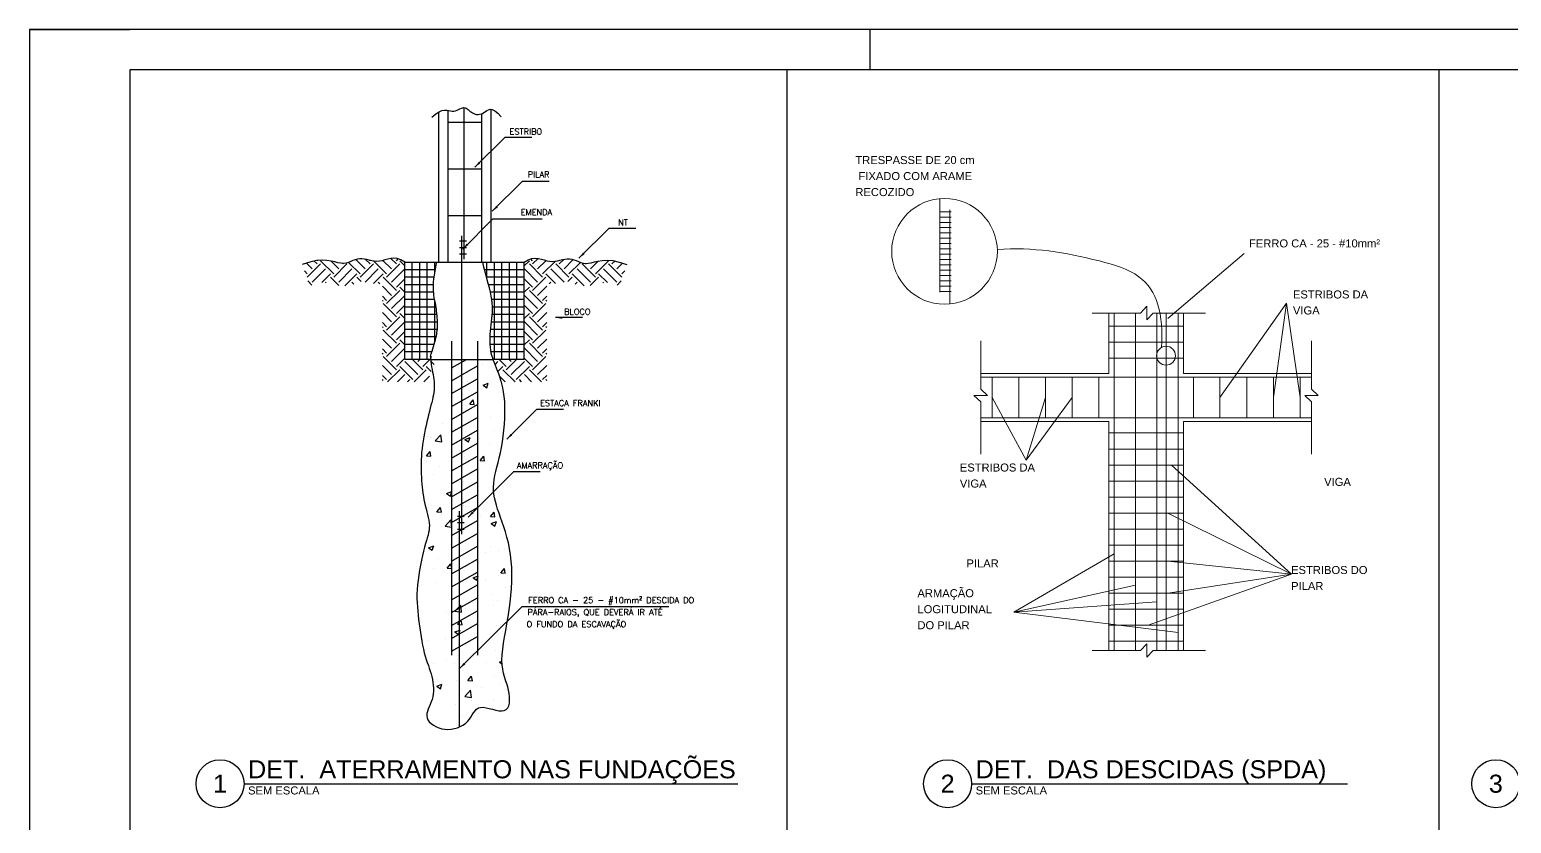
# Paper-space layout '6-EDA-DET-GER0-05_R01' of a CAD drawing. Extents: x 324 to 1165, y -59 to 535.
# Drawn here: x 324.5 to 694.8, y 336.6 to 534.9 of the extents above; entities that cross this region are included whole.
import ezdxf
from ezdxf.enums import TextEntityAlignment as Align

# ---------------------------------------------------------------- set-up
doc = ezdxf.new("R2010")
doc.units = 0
doc.header["$LTSCALE"] = 0.1
doc.layers.get('0').update_dxf_attribs({"linetype": 'CONTINUOUS'})
doc.layers.add('12', color=7, linetype='CONTINUOUS', lineweight=0)
for name, color, linetype in [('A-02', 2, 'CONTINUOUS'), ('C01', 1, 'CONTINUOUS'), ('C02', 2, 'CONTINUOUS'), ('C03', 3, 'CONTINUOUS'), ('C04', 4, 'CONTINUOUS'), ('C06', 6, 'CONTINUOUS'), ('T-16', 2, 'CONTINUOUS'), ('Títulos', 2, 'CONTINUOUS')]:
    doc.layers.add(name, color=color, linetype=linetype)
doc.styles.add('simplex', font='simplex_.ttf')
doc.styles.get("Standard").update_dxf_attribs({"font": 'ARIALUNI.TTF'})
doc.styles.add('TXT', font='arial.ttf')

# ---------------------------------------------------------------- blocks, each defined once
blk = doc.blocks.new('*U83')
blk.add_line((0.6, 0), (9.99, 0))
blk.add_circle((0, 0), 0.6)
at = {"color": 1}
for tag, height, p in [('NOMEDES', 0.45, (0.7, 0)), ('ESCDES', 0.2, (0.7, -0.329))]:
    blk.add_attdef(tag, text='', height=height, dxfattribs=at).set_placement(p, align=Align.BOTTOM_LEFT)
blk.add_attdef('NUMDES', text='', height=0.45, dxfattribs=at).set_placement((0, 0), align=Align.MIDDLE_CENTER)
blk = doc.blocks.new('*X75')
at = {"color": 0}
for p, q in [((5612.7, 3117.43), (5613.07, 3117.38)), ((5620.62, 3116.26), (5620.62, 3116.26)), ((5626.55, 3115.28), (5626.55, 3115.28)), ((5613.97, 3113.63), (5613.97, 3113.63)), ((5618.98, 3114.29), (5618.98, 3114.29)), ((5622.64, 3110.75), (5622.64, 3110.75)), ((5625.26, 3113.32), (5625.26, 3113.32)), ((5621.29, 3107.4), (5621.29, 3107.4)), ((5623.1, 3108.33), (5623.1, 3108.33)), ((5626.77, 3109.77), (5628.17, 3110.31)), ((5626.77, 3109.77), (5627.76, 3109.1)), ((5627.76, 3109.09), (5628.17, 3110.3)), ((5613.71, 3106.4), (5613.71, 3106.4)), ((5621.23, 3104.31), (5621.23, 3104.31)), ((5622.4, 3104.09), (5622.4, 3104.09)), ((5623.21, 3104.69), (5624.18, 3105.84)), ((5623.21, 3104.69), (5624.41, 3104.59)), ((5624.41, 3104.58), (5624.18, 3105.83)), ((5632.5, 3105.37), (5632.5, 3105.37)), ((5616.03, 3099.51), (5616.03, 3099.51)), ((5628.66, 3101.17), (5628.66, 3101.17)), ((5611.89, 3096.02), (5611.89, 3096.02)), ((5612.74, 3095.88), (5612.74, 3095.88)), ((5613.94, 3094.86), (5615.5, 3096.48)), ((5613.94, 3094.86), (5615.72, 3094.58)), ((5615.73, 3094.58), (5615.5, 3096.48)), ((5619.2, 3098.11), (5619.2, 3098.11)), ((5621.9, 3095.27), (5623.3, 3095.8)), ((5621.9, 3095.27), (5622.89, 3094.6)), ((5622.15, 3097.43), (5622.15, 3097.43)), ((5622.9, 3094.59), (5623.3, 3095.8)), ((5623.42, 3095.43), (5623.42, 3095.43)), ((5629.88, 3097.66), (5629.88, 3097.66)), ((5632.26, 3098.71), (5632.26, 3098.71)), ((5610.77, 3091.62), (5610.77, 3091.62)), ((5611.64, 3090.9), (5612.61, 3092.05)), ((5611.64, 3090.9), (5612.84, 3090.8)), ((5612.84, 3090.79), (5612.61, 3092.05)), ((5620.41, 3092.38), (5620.41, 3092.38)), ((5623.4, 3093.28), (5623.4, 3093.28)), ((5625.99, 3089.65), (5626.95, 3090.8)), ((5628.4, 3093.94), (5628.4, 3093.94)), ((5611.64, 3089.37), (5611.64, 3089.37)), ((5615.22, 3087.95), (5615.22, 3087.95)), ((5621.91, 3090.77), (5621.91, 3090.77)), ((5625.2, 3087.99), (5625.2, 3087.99)), ((5625.9, 3087.49), (5625.9, 3087.49)), ((5625.99, 3089.65), (5627.18, 3089.54)), ((5627.19, 3089.54), (5626.95, 3090.79)), ((5613.54, 3085.99), (5613.54, 3085.99)), ((5618.14, 3085.39), (5618.14, 3085.39)), ((5621.67, 3084.12), (5621.67, 3084.12)), ((5623.14, 3086.05), (5623.14, 3086.05)), ((5611.4, 3082.71), (5611.4, 3082.71)), ((5617.03, 3080.76), (5618.43, 3081.3)), ((5617.03, 3080.76), (5618.03, 3080.09)), ((5618.03, 3080.09), (5618.44, 3081.3)), ((5621.18, 3078.99), (5621.18, 3078.99)), ((5625.46, 3079.16), (5625.46, 3079.16)), ((5611.33, 3077.73), (5611.33, 3077.73)), ((5612.87, 3077.51), (5612.87, 3077.51)), ((5614.42, 3075.86), (5615.38, 3077.01)), ((5614.42, 3075.86), (5615.61, 3075.75)), ((5615.62, 3075.75), (5615.38, 3077)), ((5615.54, 3075.04), (5615.54, 3075.04)), ((5617.88, 3078.16), (5617.88, 3078.16)), ((5621.42, 3077.46), (5621.42, 3077.46)), ((5622, 3077.27), (5622, 3077.27)), ((5628.76, 3074.6), (5629.73, 3075.75)), ((5629.96, 3074.49), (5629.73, 3075.75)), ((5616.6, 3072.07), (5618.15, 3073.69)), ((5616.6, 3072.07), (5618.37, 3071.79)), ((5618.38, 3071.79), (5618.16, 3073.69)), ((5620.19, 3071.27), (5620.19, 3071.27)), ((5626.22, 3074.59), (5626.22, 3074.59)), ((5628.76, 3074.6), (5629.96, 3074.5)), ((5628.97, 3072.71), (5630.37, 3073.25)), ((5628.97, 3072.71), (5629.97, 3072.04)), ((5629.97, 3072.04), (5630.37, 3073.24)), ((5631.28, 3072.08), (5631.28, 3072.08)), ((5612.62, 3070.28), (5612.62, 3070.28)), ((5618.03, 3067.11), (5618.03, 3067.11)), ((5620.35, 3067.06), (5620.35, 3067.06)), ((5621.18, 3070.8), (5621.18, 3070.8)), ((5632.01, 3069.06), (5632.01, 3069.06)), ((5612.17, 3066.26), (5613.57, 3066.8)), ((5612.17, 3066.26), (5613.16, 3065.59)), ((5613.16, 3065.59), (5613.57, 3066.79)), ((5614.93, 3063.39), (5614.93, 3063.39)), ((5620.94, 3064.14), (5620.94, 3064.14)), ((5627.56, 3065.05), (5627.56, 3065.05)), ((5628.7, 3066.66), (5628.7, 3066.66)), ((5631.04, 3065.42), (5631.04, 3065.42)), ((5632.57, 3065.71), (5632.57, 3065.71)), ((5610.67, 3062.73), (5610.67, 3062.73)), ((5613.48, 3060.66), (5613.48, 3060.66)), ((5617.19, 3060.81), (5618.16, 3061.96)), ((5617.19, 3060.81), (5618.39, 3060.71)), ((5618.39, 3060.7), (5618.16, 3061.96)), ((5625.14, 3062.66), (5625.14, 3062.66)), ((5631.54, 3059.56), (5632.5, 3060.71)), ((5631.54, 3059.56), (5632.73, 3059.45)), ((5632.74, 3059.45), (5632.5, 3060.7)), ((5609.67, 3055.5), (5609.67, 3055.5)), ((5610.43, 3056.08), (5610.43, 3056.08)), ((5614.13, 3056.89), (5614.13, 3056.89)), ((5620.69, 3057.49), (5620.69, 3057.49)), ((5622.3, 3057.16), (5622.3, 3057.16)), ((5624.1, 3058.21), (5625.5, 3058.75)), ((5624.1, 3058.21), (5625.1, 3057.54)), ((5624.81, 3056.44), (5624.81, 3056.44)), ((5625.1, 3057.53), (5625.51, 3058.74)), ((5627.31, 3057.82), (5627.31, 3057.82)), ((5630.8, 3058.77), (5630.8, 3058.77)), ((5632.78, 3055.67), (5632.78, 3055.67)), ((5609.45, 3051.66), (5609.45, 3051.66)), ((5618.35, 3054.2), (5618.35, 3054.2)), ((5621.12, 3053.66), (5621.12, 3053.66)), ((5629.02, 3053.75), (5629.02, 3053.75)), ((5630.55, 3052.11), (5630.55, 3052.11)), ((5610.18, 3049.42), (5610.18, 3049.42)), ((5617.04, 3049.27), (5617.04, 3049.27)), ((5619.25, 3049.27), (5620.8, 3050.9)), ((5619.25, 3049.27), (5621.03, 3049)), ((5620.45, 3050.83), (5620.45, 3050.83)), ((5621.03, 3048.99), (5620.81, 3050.89)), ((5622.05, 3049.93), (5622.05, 3049.93)), ((5629.62, 3050.93), (5629.62, 3050.93)), ((5610.15, 3046.72), (5610.15, 3046.72)), ((5619.24, 3043.71), (5620.64, 3044.24)), ((5619.24, 3043.71), (5620.23, 3043.03)), ((5619.97, 3045.77), (5620.93, 3046.92)), ((5619.97, 3045.77), (5621.16, 3045.67)), ((5620.21, 3044.17), (5620.21, 3044.17)), ((5620.24, 3043.03), (5620.64, 3044.24)), ((5620.83, 3046.27), (5620.83, 3046.27)), ((5621.17, 3045.66), (5620.93, 3046.91)), ((5630.31, 3045.45), (5630.31, 3045.45)), ((5631.5, 3045.82), (5631.5, 3045.82)), ((5631.95, 3043.73), (5631.95, 3043.73)), ((5611.78, 3041.38), (5611.78, 3041.38)), ((5616.79, 3042.04), (5616.79, 3042.04)), ((5620.29, 3041.73), (5620.29, 3041.73)), ((5624.36, 3043.04), (5624.36, 3043.04)), ((5613.42, 3035.34), (5613.42, 3035.34)), ((5616.93, 3036.05), (5616.93, 3036.05)), ((5619.97, 3037.51), (5619.97, 3037.51)), ((5625.08, 3037.34), (5625.08, 3037.34)), ((5627.61, 3035.6), (5627.61, 3035.6)), ((5630.07, 3038.79), (5630.07, 3038.79)), ((5631.18, 3035.65), (5631.85, 3035.91)), ((5631.18, 3035.65), (5631.89, 3035.17)), ((5631.73, 3036.81), (5631.73, 3036.81)), ((5619.1, 3035.15), (5619.1, 3035.15)), ((5621.15, 3033.36), (5621.15, 3033.36)), ((5622.74, 3030.73), (5623.71, 3031.87)), ((5623.94, 3030.62), (5623.71, 3031.87)), ((5629.82, 3032.13), (5629.82, 3032.13)), ((5631.83, 3032.91), (5631.83, 3032.91)), ((5614.37, 3029.2), (5615.77, 3029.74)), ((5614.37, 3029.2), (5615.37, 3028.53)), ((5615.37, 3028.53), (5615.77, 3029.74)), ((5619.72, 3030.85), (5619.72, 3030.85)), ((5621.06, 3028.34), (5621.06, 3028.34)), ((5621.9, 3026.48), (5623.46, 3028.1)), ((5622.74, 3030.73), (5623.94, 3030.62)), ((5623.68, 3026.2), (5623.46, 3028.1)), ((5626.47, 3028.93), (5626.47, 3028.93)), ((5631.48, 3029.59), (5631.48, 3029.59)), ((5632.72, 3030.34), (5632.72, 3030.34)), ((5613.84, 3027.26), (5613.84, 3027.26)), ((5619.48, 3024.2), (5619.48, 3024.2)), ((5621.9, 3026.48), (5623.68, 3026.2)), ((5623.63, 3025.43), (5623.63, 3025.43)), ((5629.58, 3025.48), (5629.58, 3025.48)), ((5621.21, 3021.04), (5621.21, 3021.04))]:
    blk.add_line(p, q, dxfattribs=at)
blk = doc.blocks.new('*X76')
at = {"color": 0}
for p, q in [((5637.83, 3141.74), (5639.18, 3143.09)), ((5640.06, 3143.09), (5639.6, 3143.55)), ((5640.06, 3142.21), (5641.55, 3143.69)), ((5641.39, 3140.88), (5643.67, 3143.16)), ((5642.71, 3139.55), (5646.14, 3142.98)), ((5647.13, 3143.09), (5647.06, 3143.16)), ((5647.13, 3142.21), (5648.38, 3143.45)), ((5648.46, 3140.88), (5650.95, 3143.37)), ((5649.78, 3139.55), (5652.88, 3142.65)), ((5654.2, 3142.21), (5654.38, 3142.38)), ((5655.53, 3140.88), (5657.66, 3143.02)), ((5656.85, 3139.55), (5660.39, 3143.09)), ((5661.27, 3143.09), (5661.23, 3143.13)), ((5661.27, 3142.21), (5662.06, 3142.99)), ((5662.6, 3140.88), (5664.15, 3142.43)), ((5641.39, 3137.34), (5637.85, 3140.88)), ((5642.71, 3138.67), (5639.18, 3142.21)), ((5640.06, 3135.13), (5643.6, 3138.67)), ((5646.19, 3136.96), (5643.6, 3139.55)), ((5648.46, 3137.34), (5644.92, 3140.88)), ((5649.78, 3138.67), (5646.25, 3142.21)), ((5649.51, 3137.51), (5650.67, 3138.67)), ((5653.85, 3136.37), (5650.67, 3139.55)), ((5655.53, 3137.34), (5651.99, 3140.88)), ((5656.85, 3138.67), (5653.32, 3142.21)), ((5655.48, 3136.41), (5657.74, 3138.67)), ((5660.08, 3137.21), (5657.74, 3139.55)), ((5662.6, 3137.34), (5659.06, 3140.88)), ((5663.93, 3138.67), (5660.39, 3142.21)), ((5663.93, 3139.55), (5664.72, 3140.35)), ((5640.06, 3136.02), (5637.83, 3138.25)), ((5637.83, 3137.32), (5637.85, 3137.34)), ((5637.83, 3134.67), (5639.18, 3136.02)), ((5642.71, 3131.6), (5639.18, 3135.13)), ((5641.39, 3133.81), (5643.83, 3136.25)), ((5644.52, 3136.94), (5644.92, 3137.34)), ((5651.47, 3136.82), (5651.99, 3137.34)), ((5658.85, 3137.13), (5659.06, 3137.34)), ((5662.72, 3136.58), (5663.81, 3137.67)), ((5640.06, 3128.95), (5637.83, 3131.18)), ((5641.39, 3130.27), (5637.85, 3133.81)), ((5640.06, 3128.06), (5643.6, 3131.6)), ((5642.71, 3132.48), (5643.83, 3133.6)), ((5643.83, 3132.25), (5643.6, 3132.48)), ((5637.83, 3130.25), (5637.85, 3130.27)), ((5637.83, 3127.6), (5639.18, 3128.95)), ((5641.39, 3123.2), (5637.85, 3126.74)), ((5642.71, 3124.53), (5639.18, 3128.06)), ((5641.39, 3126.74), (5643.83, 3129.18)), ((5642.71, 3125.41), (5643.83, 3126.53)), ((5640.06, 3121.88), (5637.83, 3124.11)), ((5637.83, 3123.18), (5637.85, 3123.2)), ((5640.06, 3120.99), (5643.6, 3124.53)), ((5643.83, 3125.18), (5643.6, 3125.41)), ((5637.83, 3120.53), (5639.18, 3121.88)), ((5641.39, 3116.13), (5637.85, 3119.67)), ((5642.71, 3117.46), (5639.18, 3120.99)), ((5641.39, 3119.67), (5643.83, 3122.11)), ((5642.71, 3118.34), (5643.83, 3119.46)), ((5629.99, 3115.34), (5630.78, 3116.13)), ((5630.75, 3113.45), (5632.11, 3114.81)), ((5632.99, 3114.81), (5631.12, 3116.68)), ((5632.99, 3113.92), (5635.74, 3116.68)), ((5634.32, 3116.13), (5633.77, 3116.68)), ((5634.32, 3112.6), (5637.85, 3116.13)), ((5635.64, 3111.27), (5639.18, 3114.81)), ((5640.06, 3114.81), (5637.83, 3117.04)), ((5640.06, 3113.92), (5643.6, 3117.46)), ((5641.39, 3112.6), (5643.83, 3115.04)), ((5643.83, 3118.11), (5643.6, 3118.34)), ((5632.7, 3110.68), (5631.23, 3112.14)), ((5635.35, 3110.68), (5632.11, 3113.92)), ((5637.12, 3110.68), (5636.52, 3111.27)), ((5639.77, 3110.68), (5637.85, 3112.6)), ((5642.42, 3110.68), (5639.18, 3113.92)), ((5642.71, 3111.27), (5643.83, 3112.39)), ((5643.83, 3111.04), (5643.6, 3111.27))]:
    blk.add_line(p, q, dxfattribs=at)
blk = doc.blocks.new('*U82')
blk.add_line((0.6, 0), (12.94, 0))
blk.add_circle((0, 0), 0.6)
at = {"color": 1}
for tag, height, p in [('NOMEDES', 0.45, (0.7, 0)), ('ESCDES', 0.2, (0.7, -0.329))]:
    blk.add_attdef(tag, text='', height=height, dxfattribs=at).set_placement(p, align=Align.BOTTOM_LEFT)
blk.add_attdef('NUMDES', text='', height=0.45, dxfattribs=at).set_placement((0, 0), align=Align.MIDDLE_CENTER)
blk = doc.blocks.new('*U80')
blk.add_line((0.6, 0), (26.82, 0))
blk.add_circle((0, 0), 0.6)
at = {"color": 1}
for tag, height, p in [('NOMEDES', 0.45, (0.7, 0)), ('ESCDES', 0.2, (0.7, -0.329))]:
    blk.add_attdef(tag, text='', height=height, dxfattribs=at).set_placement(p, align=Align.BOTTOM_LEFT)
blk.add_attdef('NUMDES', text='', height=0.45, dxfattribs=at).set_placement((0, 0), align=Align.MIDDLE_CENTER)

psp = doc.layouts.new('6-EDA-DET-GER0-05_R01')

# ---------------------------------------------------------------- linework, layer by layer
for p, q in [((1165.46, 534.88), (324.46, 534.88)), ((324.46, 534.88), (324.46, -59.12)), ((324.46, 534.88), (349.46, 534.88)), ((534.46, 534.88), (534.46, 524.88))]:
    psp.add_line(p, q)
at = {"color": 6}
for p, q in [((1155.46, 524.88), (349.46, 524.88)), ((349.46, 524.88), (349.46, -49.12))]:
    psp.add_line(p, q, dxfattribs=at)
at = {"layer": '12', "color": 5, "linetype": 'Continuous', "lineweight": 0}
for p, q in [((551.97, 492.68), (551.97, 469.33)), ((554.46, 489.89), (554.46, 466.44)), ((590.03, 464.09), (602.12, 464.09)), ((602.12, 464.09), (603.69, 465.76)), ((603.69, 465.76), (603.69, 464.09)), ((605.26, 464.09), (603.69, 462.41)), ((603.69, 462.41), (603.69, 464.09)), ((605.26, 464.09), (618.34, 464.09)), ((562.14, 457.11), (562.14, 445.03)), ((644.81, 457.11), (644.81, 445.03)), ((562.14, 445.03), (563.82, 443.46)), ((644.81, 445.03), (646.48, 443.46)), ((560.47, 443.46), (562.14, 443.46)), ((562.14, 441.89), (560.47, 443.46)), ((563.82, 443.46), (562.14, 443.46)), ((562.14, 441.89), (562.14, 428.81)), ((643.13, 443.46), (644.81, 443.46)), ((644.81, 441.89), (643.13, 443.46)), ((646.48, 443.46), (644.81, 443.46)), ((644.81, 441.89), (644.81, 428.81)), ((602.12, 379.81), (603.69, 381.49)), ((603.69, 381.49), (603.69, 379.81)), ((590.03, 379.81), (602.12, 379.81)), ((603.69, 378.14), (603.69, 379.81)), ((605.26, 379.81), (603.69, 378.14)), ((605.26, 379.81), (618.34, 379.81))]:
    psp.add_line(p, q, dxfattribs=at)
at = {"layer": '12', "color": 2, "linetype": 'Continuous', "lineweight": 0}
for p, q in [((551.83, 489.39), (554.77, 489.39)), ((551.83, 488.07), (554.77, 488.07)), ((551.83, 486.74), (554.77, 486.74)), ((551.83, 485.42), (554.77, 485.42)), ((551.83, 484.09), (554.77, 484.09)), ((551.83, 482.76), (554.77, 482.76)), ((551.83, 481.43), (554.77, 481.43)), ((551.83, 480.11), (554.77, 480.11)), ((551.83, 478.78), (554.77, 478.78)), ((628.01, 478.96), (608.89, 462.7)), ((551.83, 477.46), (554.77, 477.46)), ((551.83, 476.13), (554.77, 476.13)), ((551.83, 474.81), (554.77, 474.81)), ((551.83, 473.48), (554.77, 473.48)), ((551.83, 472.15), (554.77, 472.15)), ((551.83, 470.82), (554.77, 470.82)), ((551.83, 469.5), (554.77, 469.5)), ((594.14, 448.97), (594.14, 464.09)), ((612.81, 448.97), (612.81, 464.09)), ((621.95, 442.97), (638.57, 466.54)), ((638.57, 466.54), (635.29, 442.97)), ((638.57, 466.54), (641.95, 442.97)), ((562.14, 448.97), (594.14, 448.97)), ((612.81, 448.97), (644.81, 448.97)), ((564.99, 442.97), (573.55, 427.35)), ((573.55, 427.35), (584.99, 442.97)), ((573.55, 427.35), (578.33, 442.97)), ((562.14, 436.97), (594.14, 436.97)), ((594.14, 436.97), (594.14, 379.81)), ((612.81, 436.97), (612.81, 379.81)), ((612.81, 436.97), (644.81, 436.97)), ((639.78, 398.86), (609.85, 426.12)), ((639.78, 398.86), (608.94, 414.12)), ((595.47, 403.96), (570.45, 389.36)), ((639.78, 398.86), (608.94, 402.12)), ((604.04, 386.12), (639.78, 398.86)), ((639.78, 398.86), (608.94, 394.12)), ((570.45, 389.36), (600.81, 396.08)), ((606.14, 391.91), (570.45, 389.36)), ((611.47, 384.26), (570.45, 389.36))]:
    psp.add_line(p, q, dxfattribs=at)
at = {"layer": '12', "color": 3, "linetype": 'Continuous', "lineweight": 0}
for p, q in [((595.47, 464.09), (595.47, 379.81)), ((600.81, 464.09), (600.81, 379.81)), ((606.14, 464.09), (606.14, 379.81)), ((611.47, 464.09), (611.47, 379.81)), ((594.14, 460.78), (612.81, 460.78)), ((594.14, 456.78), (612.81, 456.78)), ((594.14, 452.78), (612.81, 452.78)), ((562.14, 448.04), (644.81, 448.04)), ((564.99, 448.04), (564.99, 437.91)), ((571.66, 448.04), (571.66, 437.91)), ((578.33, 448.04), (578.33, 437.91)), ((584.99, 448.04), (584.99, 437.91)), ((591.66, 448.04), (591.66, 437.91)), ((615.29, 448.04), (615.29, 437.91)), ((621.95, 448.04), (621.95, 437.91)), ((628.62, 448.04), (628.62, 437.91)), ((635.29, 448.04), (635.29, 437.91)), ((641.95, 448.04), (641.95, 437.91)), ((562.14, 437.91), (644.81, 437.91)), ((594.14, 434.12), (612.81, 434.12)), ((594.14, 430.12), (612.81, 430.12)), ((594.14, 426.12), (612.81, 426.12)), ((594.14, 422.12), (612.81, 422.12)), ((594.14, 418.12), (612.81, 418.12)), ((594.14, 414.12), (612.81, 414.12)), ((594.14, 410.12), (612.81, 410.12)), ((594.14, 406.12), (612.81, 406.12)), ((594.14, 402.12), (612.81, 402.12)), ((594.14, 398.12), (612.81, 398.12)), ((594.14, 394.12), (612.81, 394.12)), ((594.14, 390.12), (612.81, 390.12)), ((594.14, 386.12), (612.81, 386.12)), ((594.14, 382.12), (612.81, 382.12))]:
    psp.add_line(p, q, dxfattribs=at)
at = {"layer": '12', "color": 6, "linetype": 'Continuous', "lineweight": 0}
psp.add_line((608.48, 379.81), (608.48, 464.09), dxfattribs=at)
at = {"layer": '12', "color": 2, "linetype": 'Continuous', "lineweight": 0}
for centre, radius in [((553.11, 479.5), 13.2), ((608.46, 453.43), 2.36)]:
    psp.add_circle(centre, radius, dxfattribs=at)
psp.add_open_spline([(607.3, 455.49), (607.89, 463.67), (605.42, 473.25), (586.53, 478.76), (575.2, 480.58), (566.3, 479.99)], degree=3, knots=[0, 0, 0, 0, 0.338024, 0.531791, 1, 1, 1, 1], dxfattribs=at)
at = {"layer": 'A-02'}
for p, q in [((513.68, 524.88), (513.68, 325.54)), ((676.67, 524.88), (676.67, 325.54))]:
    psp.add_line(p, q, dxfattribs=at)
at = {"layer": 'C01'}
for p, q in [((443.2, 507.94, 0.01), (435.73, 500.51, 0.01)), ((449.94, 507.94, 0.01), (443.2, 507.94, 0.01)), ((447.56, 496.92, 0.01), (440.09, 489.5, 0.01)), ((454.3, 496.92, 0.01), (447.56, 496.92, 0.01)), ((440.17, 487.5, 0.01), (432.7, 480.07, 0.01)), ((452.57, 487.5, 0.01), (440.17, 487.5, 0.01)), ((469.21, 485.23, 0.01), (461.74, 477.8, 0.01)), ((475.95, 485.23, 0.01), (469.21, 485.23, 0.01)), ((462.62, 462.94, 0.01), (455.88, 462.94, 0.01)), ((451.15, 439.97, 0.01), (443.68, 432.54, 0.01)), ((457.89, 439.97, 0.01), (451.15, 439.97, 0.01)), ((445.38, 424.39, 0.01), (434.03, 413.11, 0.01)), ((452.08, 424.39, 0.01), (445.38, 424.39, 0.01)), ((447.43, 390.71, 0.01), (431.92, 375.3, 0.01)), ((484.19, 390.71, 0.01), (447.43, 390.71, 0.01))]:
    psp.add_line(p, q, dxfattribs=at)
for points in [[(437.12, 501.5, 0.01), (436.73, 501.9, 0.01), (435.73, 500.51, 0.01)], [(441.48, 490.48, 0.01), (441.09, 490.88, 0.01), (440.09, 489.5, 0.01)], [(434.09, 481.06, 0.01), (433.7, 481.45, 0.01), (432.7, 480.07, 0.01)], [(463.14, 478.78, 0.01), (462.74, 479.18, 0.01), (461.74, 477.8, 0.01)], [(457.56, 462.65, 0.01), (457.56, 463.21, 0.01), (455.88, 462.94, 0.01)], [(445.07, 433.52, 0.01), (444.68, 433.92, 0.01), (443.68, 432.54, 0.01)], [(435.42, 414.1, 0.01), (435.03, 414.49, 0.01), (434.03, 413.11, 0.01)], [(433.32, 376.29, 0.01), (432.92, 376.69, 0.01), (431.92, 375.3, 0.01)]]:
    psp.add_solid(points, dxfattribs=at)
at = {"layer": 'C02'}
psp.add_line((424.66, 452.51, 0.01), (440.29, 452.51, 0.01), dxfattribs=at)
for points in [[(425.01, 512.99), (425.96, 513.82), (426.79, 514.36), (427.51, 514.66), (428.13, 514.78), (428.69, 514.77), (429.18, 514.68), (429.64, 514.58), (430.06, 514.52), (430.48, 514.54), (430.88, 514.63), (431.27, 514.76), (431.65, 514.93), (432.01, 515.09), (432.35, 515.24), (432.68, 515.35), (432.98, 515.39), (433.27, 515.36), (433.54, 515.26), (433.8, 515.1), (434.05, 514.91), (434.31, 514.69), (434.58, 514.47), (434.86, 514.25), (435.15, 514.06), (435.48, 513.9), (435.82, 513.79), (436.17, 513.72), (436.54, 513.7), (436.91, 513.73), (437.28, 513.81), (437.64, 513.95), (438, 514.16), (438.35, 514.41), (438.71, 514.67), (439.1, 514.88), (439.54, 514.98), (440.06, 514.91), (440.69, 514.61), (441.44, 514.03), (442.33, 513.1)], [(424.63, 453.24), (424.83, 453.91), (425.02, 454.55), (425.21, 455.17), (425.4, 455.76), (425.57, 456.33), (425.73, 456.88), (425.88, 457.4), (426, 457.89), (426.11, 458.35), (426.2, 458.79), (426.26, 459.22), (426.32, 459.64), (426.35, 460.06), (426.37, 460.49), (426.38, 460.93), (426.38, 461.39), (426.37, 461.88), (426.36, 462.4), (426.33, 462.92), (426.29, 463.46), (426.24, 464), (426.18, 464.53), (426.12, 465.06), (426.04, 465.56), (425.95, 466.05), (425.86, 466.52), (425.76, 467), (425.67, 467.47), (425.58, 467.97), (425.51, 468.49), (425.44, 469.04), (425.4, 469.64), (425.38, 470.3), (425.39, 471.02), (425.43, 471.8), (425.51, 472.65), (425.62, 473.57), (425.78, 474.56), (425.98, 475.62), (426.23, 476.77)]]:
    psp.add_lwpolyline(points, dxfattribs=at)
at = {"layer": 'C02', "elevation": 0.01}
for points in [[(440.26, 452.6), (440.18, 452.83), (439.99, 453.45), (439.84, 454.1), (439.71, 454.78), (439.62, 455.5), (439.57, 456.27), (439.54, 457.06), (439.55, 457.88), (439.57, 458.7), (439.62, 459.53), (439.69, 460.34), (439.77, 461.15), (439.86, 461.92), (439.95, 462.68), (440.03, 463.44), (440.1, 464.19), (440.13, 464.96), (440.14, 465.75), (440.09, 466.57), (440, 467.43), (439.84, 468.34), (439.62, 469.31), (439.36, 470.36), (439.06, 471.5), (438.72, 472.73), (438.36, 474.07), (437.99, 475.53), (437.69, 476.77)], [(424.63, 453.24), (424.65, 452.6), (424.71, 451.94), (424.81, 451.28), (424.92, 450.62), (425.04, 449.96), (425.17, 449.32), (425.29, 448.7), (425.4, 448.1), (425.48, 447.52), (425.54, 446.97), (425.58, 446.44), (425.59, 445.91), (425.57, 445.37), (425.53, 444.83), (425.46, 444.27), (425.37, 443.69), (425.25, 443.08), (425.11, 442.43), (424.94, 441.75), (424.76, 441.04), (424.57, 440.29), (424.37, 439.51), (424.16, 438.69), (423.95, 437.84), (423.73, 436.94), (423.52, 436.02), (423.32, 435.08), (423.13, 434.11), (422.95, 433.14), (422.79, 432.16), (422.64, 431.18), (422.52, 430.22), (422.43, 429.27), (422.36, 428.33), (422.31, 427.41), (422.29, 426.51), (422.28, 425.62), (422.29, 424.75), (422.32, 423.89), (422.35, 423.05), (422.4, 422.23), (422.46, 421.42), (422.54, 420.62), (422.62, 419.83), (422.73, 419.05), (422.85, 418.28), (422.99, 417.51), (423.15, 416.74), (423.33, 415.98), (423.52, 415.21), (423.71, 414.46), (423.9, 413.72), (424.06, 413), (424.2, 412.31), (424.3, 411.64), (424.35, 411), (424.34, 410.4), (424.28, 409.81), (424.17, 409.23), (424.02, 408.62), (423.84, 407.97), (423.63, 407.27), (423.4, 406.48), (423.15, 405.6), (422.89, 404.61), (422.63, 403.52), (422.37, 402.35), (422.12, 401.14), (421.89, 399.89), (421.69, 398.63), (421.52, 397.38), (421.39, 396.16), (421.3, 394.99), (421.26, 393.87), (421.26, 392.78), (421.29, 391.71), (421.36, 390.67), (421.44, 389.62), (421.55, 388.58), (421.67, 387.52), (421.8, 386.45), (421.95, 385.36), (422.11, 384.28), (422.27, 383.2), (422.46, 382.15), (422.65, 381.13), (422.87, 380.15), (423.09, 379.22), (423.33, 378.36), (423.59, 377.54), (423.84, 376.78), (424.1, 376.04), (424.34, 375.33), (424.57, 374.64), (424.79, 373.95), (424.97, 373.25), (425.13, 372.54), (425.24, 371.82), (425.32, 371.09), (425.36, 370.37), (425.36, 369.64), (425.3, 368.93), (425.19, 368.24), (425.03, 367.57), (424.81, 366.92), (424.56, 366.29), (424.3, 365.69), (424.06, 365.11), (423.86, 364.55), (423.73, 364.01), (423.69, 363.48), (423.78, 362.96), (423.99, 362.46), (424.34, 361.97), (424.8, 361.52), (425.36, 361.11), (425.99, 360.76), (426.69, 360.47), (427.44, 360.25), (428.21, 360.12), (429.01, 360.08), (429.81, 360.13), (430.6, 360.27), (431.36, 360.49), (432.09, 360.78), (432.76, 361.14), (433.37, 361.57), (433.91, 362.05), (434.36, 362.59), (434.74, 363.15), (435.09, 363.71), (435.42, 364.24), (435.77, 364.72), (436.15, 365.12), (436.61, 365.42), (437.15, 365.58), (437.8, 365.59), (438.54, 365.48), (439.33, 365.3), (440.15, 365.09), (440.97, 364.89), (441.74, 364.74), (442.45, 364.69), (443.07, 364.78), (443.56, 365.04), (443.93, 365.45), (444.2, 366), (444.36, 366.65), (444.42, 367.38), (444.41, 368.18), (444.31, 369), (444.15, 369.84), (443.93, 370.67), (443.68, 371.49), (443.4, 372.34), (443.13, 373.22), (442.89, 374.14), (442.69, 375.14), (442.55, 376.22), (442.5, 377.4), (442.55, 378.69), (442.69, 380.09), (442.9, 381.58), (443.15, 383.15), (443.44, 384.79), (443.75, 386.48), (444.05, 388.21), (444.32, 389.97), (444.55, 391.74), (444.74, 393.52), (444.88, 395.3), (444.96, 397.06), (444.98, 398.79), (444.94, 400.49), (444.84, 402.13), (444.66, 403.72), (444.41, 405.25), (444.1, 406.7), (443.75, 408.09), (443.36, 409.41), (442.95, 410.67), (442.54, 411.86), (442.14, 413), (441.76, 414.07), (441.42, 415.09), (441.12, 416.06), (440.86, 416.99), (440.66, 417.9), (440.51, 418.8), (440.42, 419.69), (440.4, 420.59), (440.45, 421.52), (440.57, 422.47), (440.75, 423.47), (440.98, 424.5), (441.25, 425.58), (441.53, 426.72), (441.83, 427.91), (442.12, 429.17), (442.39, 430.5), (442.63, 431.9), (442.83, 433.35), (443, 434.83), (443.13, 436.33), (443.21, 437.81), (443.25, 439.26), (443.24, 440.66), (443.18, 441.99), (443.07, 443.22), (442.91, 444.36), (442.72, 445.42), (442.49, 446.4), (442.37, 446.86)], [(442.34, 446.96), (442.24, 447.31), (441.97, 448.15), (441.7, 448.93), (441.42, 449.66), (441.14, 450.34), (440.88, 450.99), (440.63, 451.61), (440.39, 452.22), (440.33, 452.4)]]:
    psp.add_lwpolyline(points, dxfattribs=at)
at = {"layer": 'C03'}
for p, q in [((439.69, 514.96, 0.01), (439.69, 476.77, 0.01)), ((426.62, 514.25, 0.01), (426.62, 476.77, 0.01)), ((428.95, 514.72, 0.01), (428.95, 476.77, 0.01)), ((428.95, 511.77, 0.01), (437.35, 511.77, 0.01)), ((437.35, 513.84, 0.01), (437.35, 476.77, 0.01)), ((428.95, 500.11, 0.01), (437.35, 500.11, 0.01)), ((428.95, 488.44, 0.01), (437.35, 488.44, 0.01)), ((418.22, 476.77, 0.01), (448.09, 476.77, 0.01)), ((418.22, 452.51, 0.01), (418.22, 476.77, 0.01)), ((425.84, 474.91, 0.01), (418.22, 474.91, 0.01)), ((420.09, 452.51, 0.01), (420.09, 476.77, 0.01)), ((421.95, 452.51, 0.01), (421.95, 476.77, 0.01)), ((423.82, 452.51, 0.01), (423.82, 476.77, 0.01)), ((425.69, 473.99, 0.01), (425.69, 476.77, 0.01)), ((448.09, 474.91, 0.01), (438.15, 474.91, 0.01)), ((438.75, 472.61, 0.01), (438.75, 476.77, 0.01)), ((440.62, 452.51, 0.01), (440.62, 476.77, 0.01)), ((442.49, 452.51, 0.01), (442.49, 476.77, 0.01)), ((444.35, 452.51, 0.01), (444.35, 476.77, 0.01)), ((446.22, 452.51, 0.01), (446.22, 476.77, 0.01)), ((448.09, 452.51, 0.01), (448.09, 476.77, 0.01)), ((425.55, 473.04, 0.01), (418.22, 473.04, 0.01)), ((425.4, 471.17, 0.01), (418.22, 471.17, 0.01)), ((448.09, 473.04, 0.01), (438.64, 473.04, 0.01)), ((448.09, 471.17, 0.01), (439.14, 471.17, 0.01)), ((425.43, 469.31, 0.01), (418.22, 469.31, 0.01)), ((425.68, 467.44, 0.01), (418.22, 467.44, 0.01)), ((425.69, 456.73, 0.01), (425.69, 467.38, 0.01)), ((448.09, 469.31, 0.01), (439.62, 469.31, 0.01)), ((448.09, 467.44, 0.01), (439.99, 467.44, 0.01)), ((426.04, 465.57, 0.01), (418.22, 465.57, 0.01)), ((426.27, 463.71, 0.01), (418.22, 463.71, 0.01)), ((448.09, 463.71, 0.01), (440.05, 463.71, 0.01)), ((448.09, 465.57, 0.01), (440.14, 465.57, 0.01)), ((426.38, 461.84, 0.01), (418.22, 461.84, 0.01)), ((426.34, 459.97, 0.01), (418.22, 459.97, 0.01)), ((448.09, 459.97, 0.01), (439.66, 459.97, 0.01)), ((448.09, 461.84, 0.01), (439.85, 461.84, 0.01)), ((426.05, 458.11, 0.01), (418.22, 458.11, 0.01)), ((425.54, 456.24, 0.01), (418.22, 456.24, 0.01)), ((429.89, 457.05, 0.01), (429.89, 378.59, 0.01)), ((436.42, 457.05, 0.01), (436.42, 378.59, 0.01)), ((448.09, 458.11, 0.01), (439.55, 458.11, 0.01)), ((448.09, 456.24, 0.01), (439.57, 456.24, 0.01)), ((424.97, 454.37, 0.01), (418.22, 454.37, 0.01)), ((424.66, 452.51, 0.01), (418.22, 452.51, 0.01)), ((429.89, 450.39, 0.01), (433.61, 452.51, 0.01)), ((448.09, 454.37, 0.01), (439.79, 454.37, 0.01)), ((448.09, 452.51, 0.01), (440.29, 452.51, 0.01)), ((429.89, 447.18, 0.01), (436.42, 450.88, 0.01)), ((429.89, 443.96, 0.01), (436.42, 447.66, 0.01)), ((429.89, 440.74, 0.01), (436.42, 444.44, 0.01)), ((429.89, 437.52, 0.01), (436.42, 441.22, 0.01)), ((429.89, 434.3, 0.01), (436.42, 438.01, 0.01)), ((429.89, 431.08, 0.01), (436.42, 434.79, 0.01)), ((429.89, 427.86, 0.01), (436.42, 431.57, 0.01)), ((429.89, 424.65, 0.01), (436.42, 428.35, 0.01)), ((429.89, 421.43, 0.01), (436.42, 425.13, 0.01)), ((429.89, 418.21, 0.01), (436.42, 421.91, 0.01)), ((429.89, 414.99, 0.01), (436.42, 418.69, 0.01)), ((429.89, 411.77, 0.01), (436.42, 415.48, 0.01)), ((429.89, 408.55, 0.01), (436.42, 412.26, 0.01)), ((429.89, 405.33, 0.01), (436.42, 409.04, 0.01)), ((429.89, 402.12, 0.01), (436.42, 405.82, 0.01)), ((429.89, 398.9, 0.01), (436.42, 402.6, 0.01)), ((429.89, 395.68, 0.01), (436.42, 399.38, 0.01)), ((429.89, 392.46, 0.01), (436.42, 396.16, 0.01)), ((429.89, 389.24, 0.01), (436.42, 392.95, 0.01)), ((429.89, 386.02, 0.01), (436.42, 389.73, 0.01)), ((429.89, 382.81, 0.01), (436.42, 386.51, 0.01)), ((429.89, 379.59, 0.01), (436.42, 383.29, 0.01))]:
    psp.add_line(p, q, dxfattribs=at)
at = {"layer": 'C04'}
for points in [[(418.22, 476.77), (417.23, 477.35), (416.32, 477.67), (415.48, 477.77), (414.69, 477.72), (413.95, 477.56), (413.25, 477.36), (412.57, 477.16), (411.9, 477.03), (411.25, 476.99), (410.6, 477.03), (409.96, 477.14), (409.33, 477.28), (408.71, 477.43), (408.1, 477.55), (407.51, 477.63), (406.94, 477.63), (406.38, 477.54), (405.82, 477.37), (405.27, 477.17), (404.71, 476.95), (404.14, 476.74), (403.54, 476.58), (402.91, 476.49), (402.24, 476.51), (401.52, 476.65), (400.72, 476.85), (399.81, 477.07), (398.76, 477.24), (397.55, 477.3), (396.13, 477.18), (394.49, 476.83), (392.58, 476.18)], [(448.09, 476.77), (449.07, 477.35), (449.98, 477.67), (450.83, 477.77), (451.62, 477.72), (452.36, 477.56), (453.06, 477.36), (453.74, 477.16), (454.4, 477.03), (455.06, 476.99), (455.71, 477.03), (456.35, 477.14), (456.98, 477.28), (457.6, 477.43), (458.2, 477.55), (458.79, 477.63), (459.37, 477.63), (459.93, 477.54), (460.48, 477.37), (461.03, 477.17), (461.59, 476.95), (462.17, 476.74), (462.76, 476.58), (463.39, 476.49), (464.06, 476.51), (464.79, 476.65), (465.59, 476.85), (466.5, 477.07), (467.54, 477.24), (468.76, 477.3), (470.18, 477.18), (471.82, 476.83), (473.72, 476.18)]]:
    psp.add_lwpolyline(points, dxfattribs=at)
at = {"layer": 'C06'}
for p, q in [((433.04, 477.58, 0.01), (433.04, 515.39, 0.01)), ((431.92, 482.1, 0.01), (433.6, 482.1, 0.01)), ((432.48, 408.83, 0.01), (432.48, 483.36, 0.01)), ((431.92, 480.47, 0.01), (433.6, 480.47, 0.01)), ((431.92, 478.84, 0.01), (433.6, 478.84, 0.01)), ((431.36, 413.34, 0.01), (433.04, 413.34, 0.01)), ((431.36, 411.72, 0.01), (433.04, 411.72, 0.01)), ((431.92, 360.72, 0.01), (431.92, 414.6, 0.01)), ((431.36, 410.09, 0.01), (433.04, 410.09, 0.01))]:
    psp.add_line(p, q, dxfattribs=at)

# ---------------------------------------------------------------- block references
at = {"layer": 'C01'}
for name, p, xscale, yscale, zscale in [('*X76', (5680.19, -2456.39, 0.01), -0.9333333333916016, 0.9333333333171367, 0.9333333333333332), ('*X76', (-4813.89, -2456.39, 0.01), 0.9333333333916016, 0.9333333333916016, 0.9333333333916016), ('*X75', (-4813.89, -2456.39, 0.01), 0.9333333333916016, 0.9333333333916016, 0.9333333333916016)]:
    psp.add_blockref(name, p, dxfattribs=dict(at, xscale=xscale, yscale=yscale, zscale=zscale))
at = {"layer": 'Títulos', "xscale": 10, "yscale": 10, "zscale": 10}
for name, p, values in [('*U82', (372.05, 346.51), {'NUMDES': '1', 'NOMEDES': 'DET.  ATERRAMENTO NAS FUNDAÇÕES', 'ESCDES': 'SEM ESCALA'}), ('*U83', (553.88, 346.51), {'NUMDES': '2', 'NOMEDES': 'DET.  DAS DESCIDAS (SPDA)', 'ESCDES': 'SEM ESCALA'}), ('*U80', (690.89, 346.51), {'NUMDES': '3', 'NOMEDES': 'LOCALIZAÇÃO DOS FERROS CA - 25 - #10mm² NOS PILARES INTERNOS E EXTERNOS', 'ESCDES': 'SEM ESCALA'})]:
    psp.add_blockref(name, p, dxfattribs=at).add_auto_attribs(values)

# ---------------------------------------------------------------- texts
at = {"layer": '12', "color": 1, "linetype": 'Continuous', "lineweight": 0, "style": 'TXT'}
for s, p in [('TRESPASSE DE 20 cm ', (530.82, 503.3)), (' FIXADO COM ARAME ', (530.82, 499.3)), ('RECOZIDO', (530.82, 495.3)), ('FERRO CA - 25 - #10mm²', (629.2, 482.48)), ('ESTRIBOS DA ', (640.18, 469.73)), ('VIGA', (640.18, 465.73)), ('ESTRIBOS DA ', (556.93, 426.49)), ('VIGA', (556.93, 422.49)), ('VIGA', (647.98, 422.91)), ('ESTRIBOS DO ', (639.72, 400.89)), ('PILAR', (639.72, 396.89)), ('ARMAÇÃO ', (546.33, 395.1)), ('LOGITUDINAL ', (546.33, 391.1)), ('DO PILAR', (546.33, 387.1))]:
    psp.add_text(s, height=2, dxfattribs=at).set_placement(p, align=Align.TOP_LEFT)
psp.add_text('PILAR', height=2, dxfattribs=at).set_placement((566.66, 400.54), align=Align.RIGHT)
at = {"layer": 'T-16', "style": 'simplex'}
for s, height, p in [('ESTRIBO', 1.493, (444.4, 508.66, 0.01)), ('PILAR', 1.493, (448.92, 497.96, 0.01)), ('EMENDA', 1.493, (447.19, 488.54, 0.01)), ('NT', 1.493, (471.53, 485.95, 0.01)), ('BLOCO', 1.493, (458.03, 463.66, 0.01)), ('ESTACA FRANKI', 1.4933, (452.03, 440.85, 0.01)), ('AMARRAÇÃO', 1.493, (446.21, 425.29, 0.01)), ('FERRO CA - 25 - #10mm² DESCIDA DO', 1.4933, (449.07, 391.61, 0.01)), ('PÁRA-RAIOS, QUE DEVERÁ IR ATÉ  ', 1.4933, (448.86, 388.61, 0.01)), ('O FUNDO DA ESCAVAÇÃO', 1.4933, (448.66, 385.61, 0.01))]:
    psp.add_text(s, height=height, dxfattribs=at).set_placement(p)

doc.saveas('drawing.dxf')
